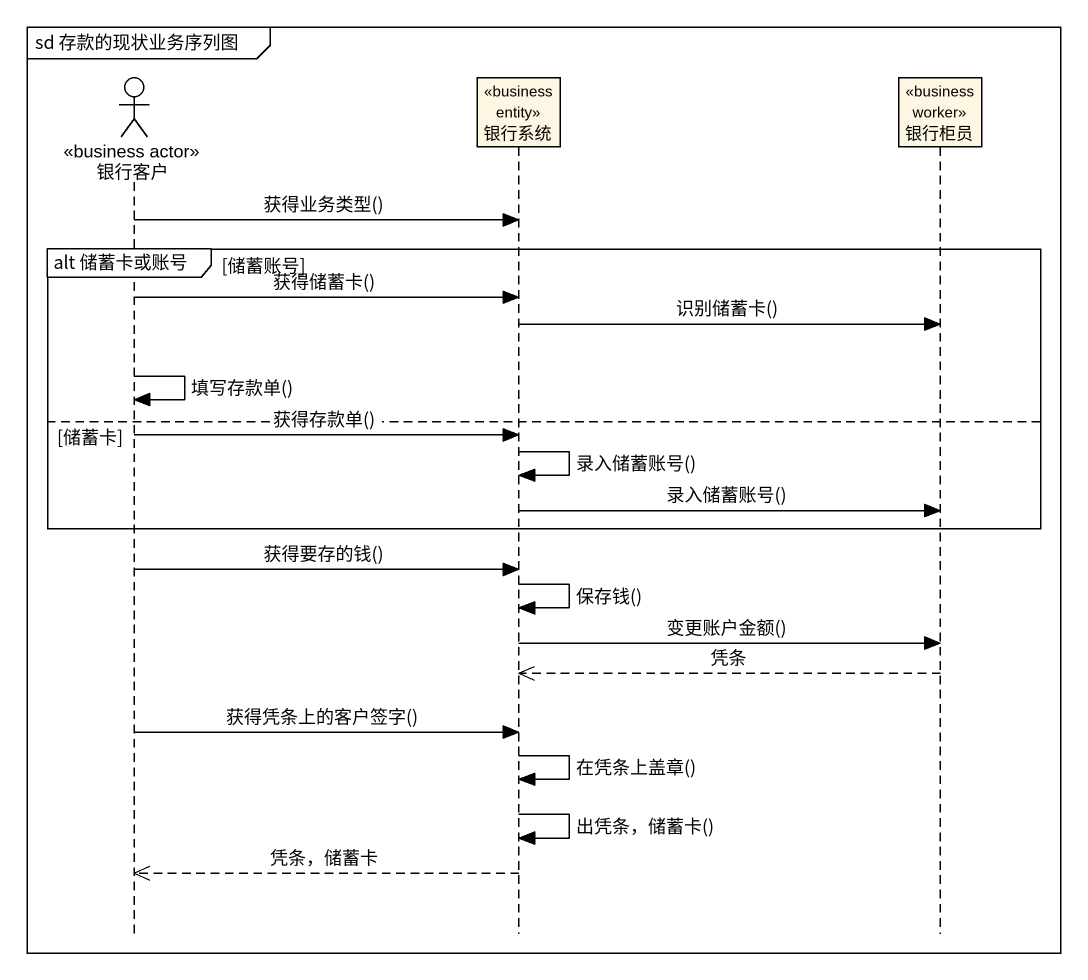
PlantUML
@startuml
mainframe sd 存款的现状业务序列图
hide footbox
actor 银行客户 <<business actor>>
participant 银行系统 <<business entity>>
participant 银行柜员 <<business worker>>

银行客户 -> 银行系统 : 获得业务类型()
group alt 储蓄卡或账号 [储蓄账号]
  银行客户 -> 银行系统 : 获得储蓄卡()
  银行系统 -> 银行柜员 : 识别储蓄卡()
  银行客户 -> 银行客户 : 填写存款单()
else 储蓄卡
  银行客户 -> 银行系统 : 获得存款单()
  银行系统 -> 银行系统 : 录入储蓄账号()
  银行系统 -> 银行柜员 : 录入储蓄账号()
end
银行客户 -> 银行系统 : 获得要存的钱()
银行系统 -> 银行系统 : 保存钱()
银行系统 -> 银行柜员 : 变更账户金额()
银行柜员 -->> 银行系统 : 凭条
银行客户 -> 银行系统 : 获得凭条上的客户签字()
银行系统 -> 银行系统 : 在凭条上盖章()
银行系统 -> 银行系统 : 出凭条，储蓄卡()
银行系统 -->> 银行客户 : 凭条，储蓄卡
@enduml
